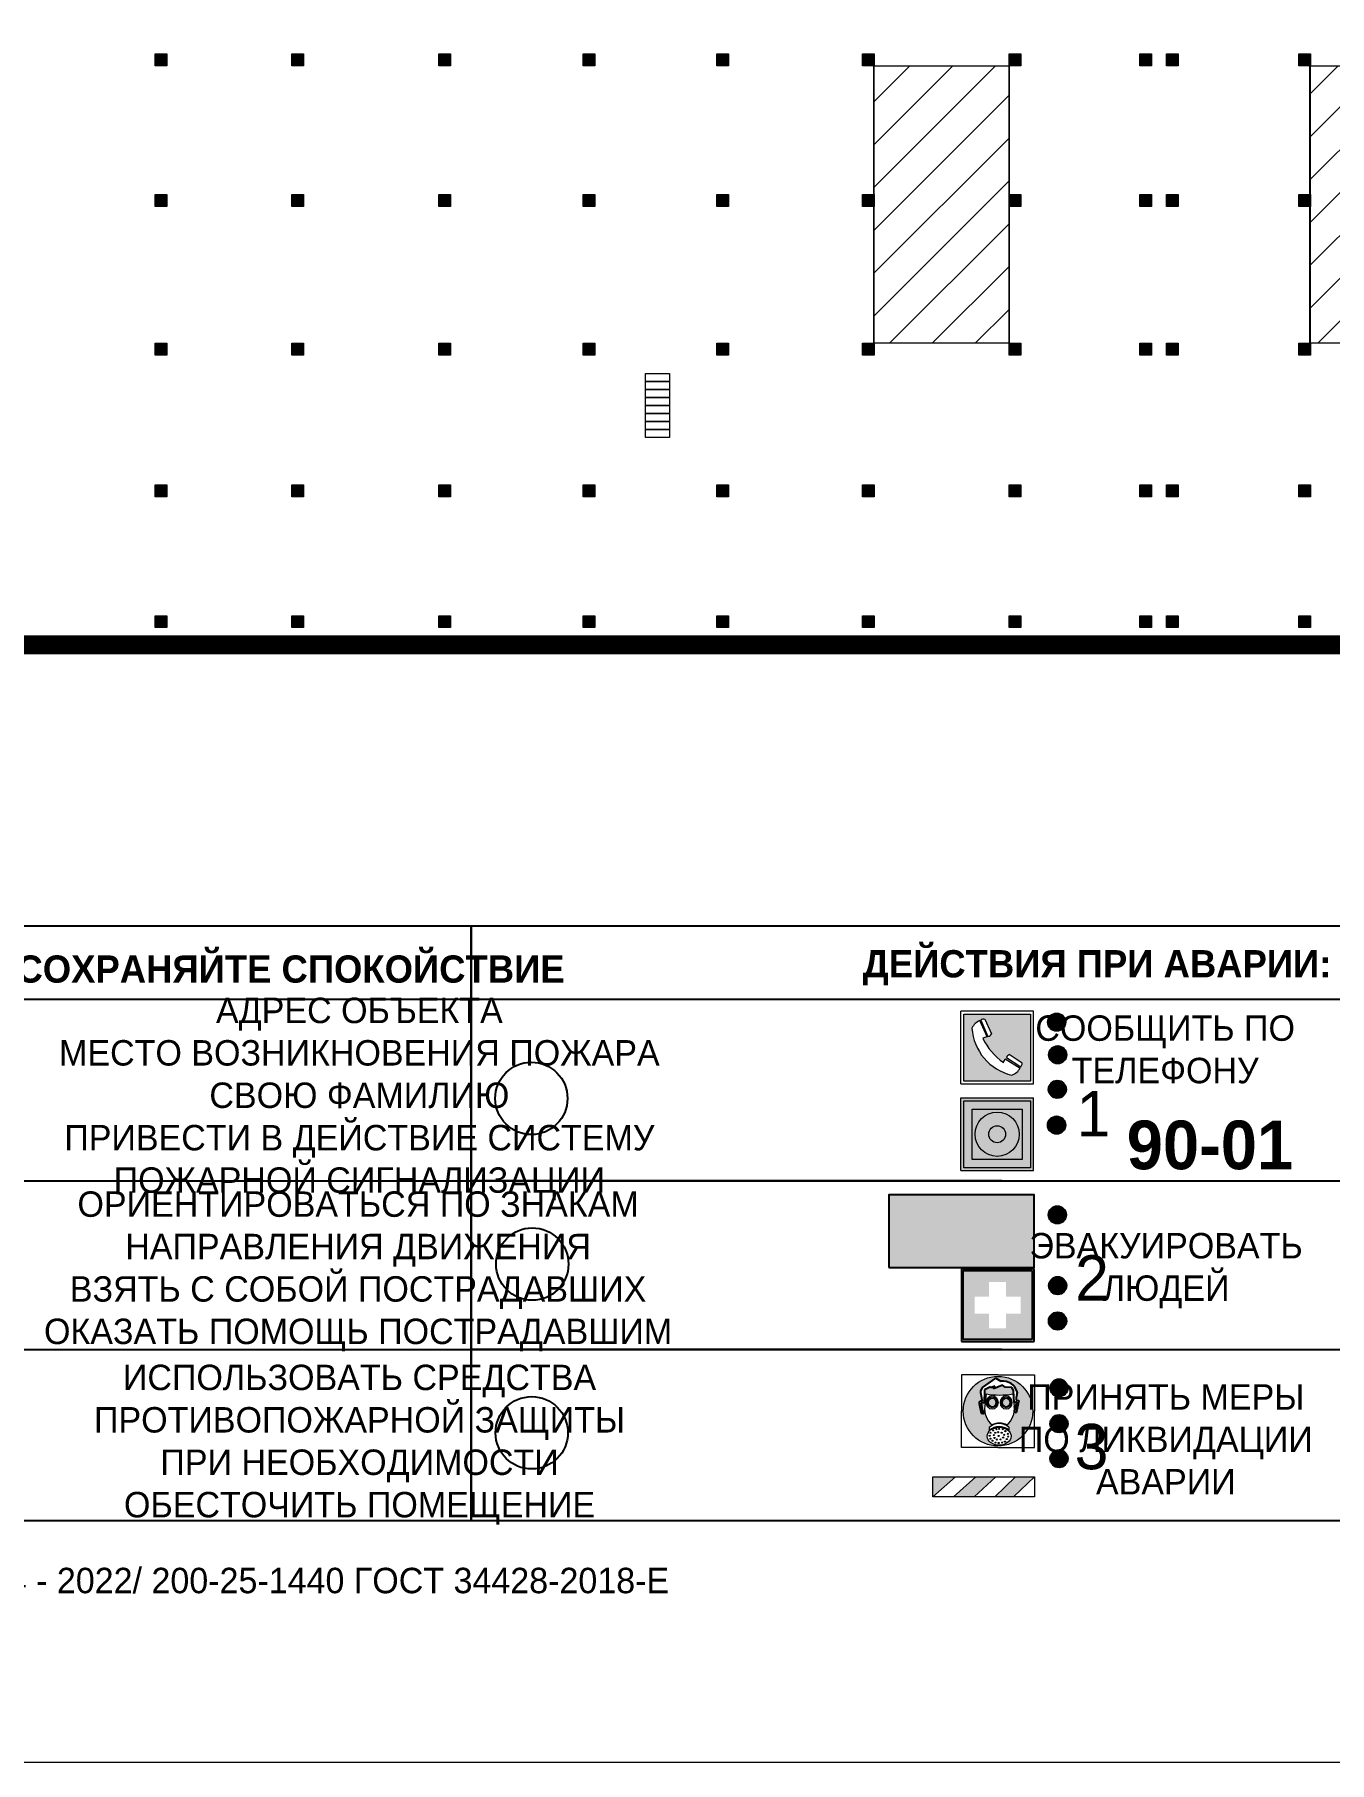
# Model space of a CAD drawing. Header units: millimetres. Extents: x 13810 to 67229, y 12374 to 21950.
# Drawn here: x 30538.3 to 30680.8, y 13755.9 to 13946 of the extents above; entities that cross this region are included whole.
import ezdxf

# ---------------------------------------------------------------- set-up
doc = ezdxf.new("R2010")
doc.units = ezdxf.units.MM
doc.styles.add('обычный', font='arial.ttf')

# ---------------------------------------------------------------- blocks, each defined once
blk = doc.blocks.new('A$C38D26F80')
h = blk.add_hatch(color=5)
h.dxf.hatch_style = 1
h.paths.add_polyline_path([(-8.77, -4.48, 1), (-0.19, -4.48, 1)])
h.paths.add_polyline_path([(-6.75, -3.58), (-6.75, -3.31), (-6.62, -3.22), (-6.5, -3.22), (-6.42, -3.3), (-6.39, -3.28), (-6.59, -2.23), (-6.59, -2.01), (-6.38, -1.58), (-4.76, -0.4), (-4.13, -0.79, -0.362848), (-2.1, -2.1, -0.201049), (-2.17, -2.48, 0.085434), (-2.26, -3.13), (-1.9, -3.16), (-2.25, -4.7), (-2.4, -4.59), (-2.43, -4.34), (-2.36, -4.34), (-2.14, -3.34), (-2.47, -3.42), (-2.58, -1.95), (-2.77, -1.58), (-3.58, -1.52), (-3.92, -1.26), (-5.05, -1.73), (-4.87, -1.39), (-5.41, -1.6), (-5.41, -1.46), (-6.13, -1.87), (-6.18, -3.5), (-6.56, -3.47), (-6.37, -4.59), (-6.16, -4.43), (-6.16, -4.66), (-6.36, -4.79), (-6.37, -4.8), (-6.51, -4.76)], flags=16)
h.paths.add_polyline_path([(-6.51, -4.76), (-6.36, -4.79), (-6.37, -4.8)], flags=0)
h.paths.add_polyline_path([(-5.92, -2.34, 0.089508), (-2.67, -2.35), (-2.48, -3.88, -0.268602), (-3.4, -6.18, 0.262449), (-5.2, -6.18, -0.268602), (-6.11, -3.88)], flags=16)
edge = h.paths.add_edge_path(flags=16)
edge.add_ellipse((-5.19, -3.41), major_axis=(0, 0.842), ratio=0.848992, start_angle=0, end_angle=360)
edge = h.paths.add_edge_path(flags=0)
edge.add_ellipse((-5.19, -3.39), major_axis=(0, 0.665), ratio=0.853798, start_angle=0, end_angle=360)
edge = h.paths.add_edge_path(flags=0)
edge.add_ellipse((-5.19, -3.4), major_axis=(0, 0.528), ratio=0.864094, start_angle=0, end_angle=360)
edge = h.paths.add_edge_path(flags=16)
edge.add_ellipse((-3.47, -3.4), major_axis=(0, 0.842), ratio=0.848992, start_angle=0, end_angle=360)
h.paths.add_polyline_path([(-3.13, -6.45), (-3.13, -6.84, 0.383174), (-5.57, -6.85), (-5.57, -6.49, -0.369952)], flags=16)
edge = h.paths.add_edge_path(flags=0)
edge.add_ellipse((-3.47, -3.39), major_axis=(0, 0.665), ratio=0.853798, start_angle=0, end_angle=360)
edge = h.paths.add_edge_path(flags=0)
edge.add_ellipse((-3.47, -3.4), major_axis=(0, 0.528), ratio=0.864094, start_angle=0, end_angle=360)
edge = h.paths.add_edge_path(flags=16)
edge.add_ellipse((-4.34, -7.57), major_axis=(-1.48, 0), ratio=0.744955, start_angle=0, end_angle=360)
h.paths.add_polyline_path([(-5.01, -6.85, -1), (-5.15, -6.85, -1)], flags=0)
h.paths.add_polyline_path([(-5.33, -7.14, -1), (-5.47, -7.14, -1)], flags=0)
h.paths.add_polyline_path([(-4.61, -6.71, -1), (-4.74, -6.71, -1)], flags=16)
h.paths.add_polyline_path([(-5.43, -7.51, -1), (-5.57, -7.51, -1)], flags=0)
h.paths.add_polyline_path([(-4.26, -6.67, -1), (-4.4, -6.67, -1)], flags=16)
h.paths.add_polyline_path([(-4.74, -7.14, -1), (-4.88, -7.14, -1)], flags=0)
h.paths.add_polyline_path([(-4.93, -7.43, -1), (-5.07, -7.43, -1)], flags=0)
h.paths.add_polyline_path([(-4.41, -7.07, -1), (-4.54, -7.07, -1)], flags=0)
h.paths.add_polyline_path([(-5.33, -7.87, -1), (-5.46, -7.87, -1)], flags=0)
h.paths.add_polyline_path([(-3.8, -6.71, -1), (-3.94, -6.71, -1)], flags=16)
h.paths.add_polyline_path([(-4.85, -7.78, -1), (-4.98, -7.78, -1)], flags=0)
h.paths.add_polyline_path([(-3.96, -7.14, -1), (-4.1, -7.14, -1)], flags=0)
h.paths.add_polyline_path([(-4.33, -7.53, -1), (-4.47, -7.53, -1)], flags=0)
h.paths.add_polyline_path([(-5.09, -8.12, -1), (-5.23, -8.12, -1)], flags=0)
h.paths.add_polyline_path([(-3.5, -6.94, -1), (-3.64, -6.94, -1)], flags=0)
h.paths.add_polyline_path([(-4.54, -7.97, -1), (-4.68, -7.97, -1)], flags=0)
h.paths.add_polyline_path([(-3.66, -7.39, -1), (-3.8, -7.39, -1)], flags=0)
h.paths.add_polyline_path([(-4.73, -8.35, -1), (-4.86, -8.35, -1)], flags=0)
h.paths.add_polyline_path([(-4.09, -7.96, -1), (-4.23, -7.96, -1)], flags=0)
h.paths.add_polyline_path([(-3.77, -7.74, -1), (-3.91, -7.74, -1)], flags=0)
h.paths.add_polyline_path([(-3.22, -7.27, -1), (-3.35, -7.27, -1)], flags=0)
h.paths.add_polyline_path([(-4.34, -8.4, -1), (-4.47, -8.4, -1)], flags=0)
h.paths.add_polyline_path([(-3.16, -7.61, -1), (-3.3, -7.61, -1)], flags=0)
h.paths.add_polyline_path([(-3.9, -8.35, -1), (-4.04, -8.35, -1)], flags=0)
h.paths.add_polyline_path([(-3.32, -7.91, -1), (-3.46, -7.91, -1)], flags=0)
h.paths.add_polyline_path([(-3.55, -8.23, -1), (-3.69, -8.23, -1)], flags=0)
at = {"color": 5, "lineweight": 5}
for p, q in [((-4.48, 0), (-8.96, 0)), ((-8.96, 0), (-8.96, -4.48)), ((-4.48, 0), (0, 0)), ((0, 0), (0, -4.48)), ((-6.59, -2.01), (-6.38, -1.58)), ((-6.59, -2.23), (-6.59, -2.01)), ((-6.38, -1.58), (-4.76, -0.4)), ((-6.13, -1.87), (-6.18, -3.5)), ((-5.41, -1.46), (-6.13, -1.87)), ((-4.87, -1.39), (-5.41, -1.6)), ((-5.41, -1.6), (-5.41, -1.46)), ((-3.92, -1.26), (-5.05, -1.73)), ((-5.05, -1.73), (-4.87, -1.39)), ((-4.76, -0.4), (-4.13, -0.79)), ((-3.58, -1.52), (-3.92, -1.26)), ((-2.77, -1.58), (-3.58, -1.52)), ((-2.58, -1.95), (-2.77, -1.58)), ((-2.47, -3.42), (-2.58, -1.95)), ((-6.75, -3.31), (-6.62, -3.22)), ((-6.75, -3.58), (-6.75, -3.31)), ((-6.51, -4.76), (-6.75, -3.58)), ((-6.62, -3.22), (-6.5, -3.22)), ((-6.39, -3.28), (-6.59, -2.23)), ((-6.18, -3.5), (-6.56, -3.47)), ((-6.56, -3.47), (-6.37, -4.59)), ((-6.5, -3.22), (-6.42, -3.3)), ((-6.42, -3.3), (-6.39, -3.28)), ((-5.92, -2.34), (-6.11, -3.88)), ((-2.67, -2.34), (-2.48, -3.88)), ((-2.14, -3.34), (-2.47, -3.42)), ((-2.36, -4.34), (-2.14, -3.34)), ((-1.9, -3.16), (-2.26, -3.13)), ((-2.25, -4.7), (-1.9, -3.16)), ((-8.96, -8.96), (-8.96, -4.48)), ((-6.37, -4.8), (-6.51, -4.76)), ((-6.37, -4.59), (-6.16, -4.43)), ((-6.16, -4.66), (-6.37, -4.8)), ((-6.16, -4.43), (-6.16, -4.66)), ((-2.43, -4.34), (-2.4, -4.59)), ((-2.43, -4.34), (-2.36, -4.34)), ((-2.4, -4.59), (-2.25, -4.7)), ((0, -8.96), (0, -4.48)), ((-5.57, -6.49), (-5.57, -6.85)), ((-3.13, -6.45), (-3.13, -6.84)), ((-4.48, -8.96), (-8.96, -8.96)), ((-4.48, -8.96), (0, -8.96))]:
    blk.add_line(p, q, dxfattribs=at)
at = {"color": 5}
for p, q in [((-6.59, -2.01), (-6.38, -1.58)), ((-6.59, -2.23), (-6.59, -2.01)), ((-6.38, -1.58), (-4.76, -0.4)), ((-6.13, -1.87), (-6.18, -3.5)), ((-5.41, -1.46), (-6.13, -1.87)), ((-4.87, -1.39), (-5.41, -1.6)), ((-5.41, -1.6), (-5.41, -1.46)), ((-3.92, -1.26), (-5.05, -1.73)), ((-5.05, -1.73), (-4.87, -1.39)), ((-4.76, -0.4), (-4.13, -0.79)), ((-3.58, -1.52), (-3.92, -1.26)), ((-2.77, -1.58), (-3.58, -1.52)), ((-2.58, -1.95), (-2.77, -1.58)), ((-2.47, -3.42), (-2.58, -1.95)), ((-6.75, -3.31), (-6.62, -3.22)), ((-6.75, -3.58), (-6.75, -3.31)), ((-6.51, -4.76), (-6.75, -3.58)), ((-6.62, -3.22), (-6.5, -3.22)), ((-6.39, -3.28), (-6.59, -2.23)), ((-6.18, -3.5), (-6.56, -3.47)), ((-6.56, -3.47), (-6.37, -4.59)), ((-6.5, -3.22), (-6.42, -3.3)), ((-6.42, -3.3), (-6.39, -3.28)), ((-2.14, -3.34), (-2.47, -3.42)), ((-2.36, -4.34), (-2.14, -3.34)), ((-2.26, -3.13), (-1.9, -3.16)), ((-1.9, -3.16), (-2.25, -4.7)), ((-6.37, -4.8), (-6.51, -4.76)), ((-6.36, -4.79), (-6.51, -4.76)), ((-6.37, -4.59), (-6.16, -4.43)), ((-6.16, -4.66), (-6.37, -4.8)), ((-6.16, -4.66), (-6.36, -4.79)), ((-6.16, -4.43), (-6.16, -4.66)), ((-2.4, -4.59), (-2.43, -4.34)), ((-2.43, -4.34), (-2.36, -4.34)), ((-2.25, -4.7), (-2.4, -4.59))]:
    blk.add_line(p, q, dxfattribs=at)
at = {"color": 5, "lineweight": 5}
for centre, radius in [((-4.48, -4.48), 4.29), ((-5.5, -7.51), 0.0678), ((-5.4, -7.14), 0.0678), ((-5.4, -7.87), 0.0678), ((-5.16, -8.12), 0.0678), ((-5.08, -6.85), 0.0678), ((-5, -7.43), 0.0678), ((-4.91, -7.78), 0.0678), ((-4.81, -7.14), 0.0678), ((-4.79, -8.35), 0.0678), ((-4.67, -6.71), 0.0678), ((-4.61, -7.97), 0.0678), ((-4.47, -7.07), 0.0678), ((-4.4, -7.53), 0.0678), ((-4.4, -8.4), 0.0678), ((-4.33, -6.67), 0.0678), ((-4.16, -7.96), 0.0678), ((-4.03, -7.14), 0.0678), ((-3.97, -8.35), 0.0678), ((-3.87, -6.71), 0.0678), ((-3.84, -7.74), 0.0678), ((-3.73, -7.39), 0.0678), ((-3.62, -8.23), 0.0678), ((-3.57, -6.94), 0.0678), ((-3.39, -7.91), 0.0678), ((-3.28, -7.27), 0.0678), ((-3.23, -7.61), 0.0678)]:
    blk.add_circle(centre, radius, dxfattribs=at)
at = {"color": 5}
for centre, radius, start, end in [((-3.89, -2.66), 1.88, 17.387, 97.1599), ((-2.6, -2.2), 0.511, 326.3906, 11.8614), ((-0.35, -3.07), 1.91, 162.2553, 181.7878)]:
    blk.add_arc(centre, radius, start, end, dxfattribs=at)
at = {"color": 5, "lineweight": 5}
for centre, radius, start, end in [((-2.6, -2.2), 0.513, 326.4781, 11.7739), ((-3.66, -4.24), 2.47, 171.573, 231.7124), ((-4.28, 6.66), 9.15, 259.6987, 280.1569), ((-4.93, -4.24), 2.47, 308.2876, 8.427), ((-0.47, -3.05), 1.79, 161.5846, 182.4584), ((-4.33, -7.88), 1.87, 50.358, 131.5662), ((-4.34, -8.2), 1.82, 48.4943, 132.3565), ((-4.3, -7.78), 1.83, 60.5889, 119.4111)]:
    blk.add_arc(centre, radius, start, end, dxfattribs=at)
for centre, major_axis, ratio in [((-5.19, -3.41), (0, 0.842), 0.848992), ((-5.19, -3.39), (0, 0.665), 0.853798), ((-5.19, -3.4), (0, 0.528), 0.864094), ((-3.47, -3.4), (0, 0.842), 0.848992), ((-3.47, -3.39), (0, 0.665), 0.853798), ((-3.47, -3.4), (0, 0.528), 0.864094), ((-4.34, -7.57), (-1.48, 0), 0.744955)]:
    blk.add_ellipse(centre, major_axis=major_axis, ratio=ratio, dxfattribs=at)
blk = doc.blocks.new('A$C47DD6509')
at = {"lineweight": 5}
for points in [[(-8.69, 0), (-11.19, 0), (-11.19, -2.22)], [(-4.22, 0), (-6.45, 0), (-8.91, -2.22), (-6.61, -2.22)], [(0, 0), (-2.09, 0), (-4.36, -2.22), (-2.29, -2.22)]]:
    blk.add_hatch(color=242, dxfattribs=at).paths.add_polyline_path(points)
at = {"color": 242, "lineweight": 5}
for p, q in [((-11.19, -2.22), (-8.69, 0)), ((-11.19, -2.22), (-11.19, 0)), ((-11.19, 0), (-8.69, 0)), ((-11.19, 0), (0, 0)), ((-8.91, -2.22), (-6.45, 0)), ((-6.61, -2.22), (-4.22, 0)), ((-4.36, -2.22), (-2.09, 0)), ((-2.29, -2.22), (0, 0)), ((0, 0), (0, -2.22)), ((0, -2.22), (-11.19, -2.22))]:
    blk.add_line(p, q, dxfattribs=at)
blk = doc.blocks.new('A$C32E8229D')
at = {"true_color": 0xffffff}
blk.add_hatch(color=7, dxfattribs=at).paths.add_polyline_path([(0, 0), (0, -8), (16, -8), (16, 0)])
h = blk.add_hatch(color=126)
h.paths.add_polyline_path([(0.2, -0.2), (15.8, -0.2), (15.8, -7.8), (0.2, -7.8)])
h.paths.add_polyline_path([(13.49, -2.05), (12.08, -2.05), (11.37, -2.63, 0.162397), (11.29, -2.84), (11.29, -3.63), (10.35, -3.63), (10.35, -4.05), (11.68, -4.05), (11.68, -3.48), (12.26, -4.28), (11.29, -5.1), (11.29, -6.78), (11.85, -6.78), (11.85, -5.44), (12.8, -4.64), (12.8, -5.94), (14.46, -5.94), (14.46, -5.39), (13.45, -5.39), (13.45, -3.97), (12.46, -2.59), (13.15, -2.59), (13.69, -3.34), (14.18, -3)], flags=16)
h.paths.add_polyline_path([(10.74, -1.82, 1), (11.8, -1.82, 1)], flags=16)
h.paths.add_polyline_path([(9.39, -3.59), (5.99, -3.59), (6.56, -3.03), (5.91, -3.03), (5.1, -3.83), (5.91, -4.64), (6.56, -4.64), (5.99, -4.09), (9.39, -4.09)], flags=16)
h.paths.add_polyline_path([(4.29, -1.08), (1.72, -1.08), (1.72, -6.6), (4.29, -6.6)], flags=16)
at = {"color": 126}
blk.add_lwpolyline([(16, -8), (0, -8), (0, 0), (16, 0)], close=True, dxfattribs=at)
blk = doc.blocks.new('A$C18900ED3')
h = blk.add_hatch(color=126)
h.paths.add_polyline_path([(-0.18, -0.18), (-7.02, -0.18), (-7.02, -7.02), (-0.18, -7.02)])
h.paths.add_polyline_path([(-5.89, -4.46), (-5.89, -2.77), (-4.46, -2.77), (-4.46, -1.31), (-2.77, -1.31), (-2.77, -2.77), (-1.33, -2.77), (-1.33, -4.46), (-2.77, -4.46), (-2.77, -5.89), (-4.46, -5.89), (-4.46, -4.46)], flags=16)
at = {"color": 126}
for p, q in [((-7.2, 0), (-7.2, -7.2)), ((0, 0), (-7.2, 0)), ((0, -7.2), (0, 0)), ((-7.02, -7.02), (-7.02, -0.18)), ((-7.02, -0.18), (-0.18, -0.18)), ((-0.18, -0.18), (-0.18, -7.02)), ((-7.2, -7.2), (0, -7.2)), ((-0.18, -7.02), (-7.02, -7.02))]:
    blk.add_line(p, q, dxfattribs=at)
blk = doc.blocks.new('A$C456E1F9C')
at = {"lineweight": 5}
h = blk.add_hatch(color=242, dxfattribs=at)
h.paths.add_polyline_path([(0.51, -1.47), (0.51, -13.26), (12.29, -13.26), (12.29, -1.47)])
h.paths.add_polyline_path([(5.42, -4.95, -0.254479), (4.78, -5.4), (3.52, -2.53, -0.209735), (4.23, -2.4)], flags=16)
h.paths.add_polyline_path([(8.53, -8.6), (10.87, -10.17), (10.54, -10.76), (8.03, -9.13, -0.192251)], flags=16)
h.paths.add_polyline_path([(4.61, -5.49, 0.005518), (3.87, -5.72, 0.128647), (7.49, -10.01, 0.00809), (7.83, -9.33), (10.47, -10.97, -0.16736), (8.99, -12.25, -0.327862), (1.95, -3.95, -0.166952), (3.36, -2.62)], flags=16)
at = {"color": 242, "lineweight": 5}
for p, q in [((0, -13.77), (0, -0.97)), ((12.8, -0.97), (0, -0.97)), ((4.61, -5.49), (3.36, -2.62)), ((3.52, -2.53), (4.78, -5.4)), ((4.23, -2.4), (5.42, -4.95)), ((12.8, -13.77), (12.8, -0.97)), ((10.81, -10.12), (8.53, -8.6)), ((7.83, -9.33), (10.47, -10.97)), ((8.03, -9.13), (10.54, -10.76)), ((10.54, -10.76), (10.8, -10.3)), ((10.8, -10.3), (10.81, -10.12)), ((0, -13.77), (12.8, -13.77))]:
    blk.add_line(p, q, dxfattribs=at)
blk.add_lwpolyline([(0.51, -1.47), (12.29, -1.47), (12.29, -13.26), (0.51, -13.26)], close=True, dxfattribs=at)
for centre, radius, start, end in [((4.59, -5.34), 2.99, 114.2845, 152.1974), ((4.02, -3.27), 0.891, 76.3284, 123.7092), ((11.12, -3.31), 9.19, 183.9915, 256.6009), ((14.98, -39.1), 35.17, 107.1487, 108.4135), ((13.86, -0.94), 11.08, 205.5536, 234.8762), ((4.68, -4.59), 0.824, 276.9621, 334.0723), ((8.94, -9.5), 0.989, 114.4092, 157.9388), ((-13.31, 0.8), 23.44, 332.5487, 334.4027), ((7.87, -9.46), 3, 291.9291, 329.9329)]:
    blk.add_arc(centre, radius, start, end, dxfattribs=at)
blk = doc.blocks.new('A$C54414219')
at = {"true_color": 0xffffff}
h = blk.add_hatch(color=7, dxfattribs=at)
h.paths.add_polyline_path([(2.39, -9.45), (2.39, -18.3), (11.23, -18.3), (11.23, -9.45)], flags=0)
h.paths.add_polyline_path([(10.71, -13.87, -1), (2.92, -13.87, -1)], flags=0)
h.paths.add_polyline_path([(8.3, -13.87, -1), (5.33, -13.87, -1)], flags=0)
h.paths.add_polyline_path([(0.41, -7.47), (0.41, -20.27), (13.21, -20.27), (13.21, -7.47)])
h.paths.add_polyline_path([(0.92, -19.77), (12.71, -19.77), (12.71, -7.98), (0.92, -7.98)], flags=16)
h.paths.add_polyline_path([(11.23, -9.45), (11.23, -18.3), (2.39, -18.3), (2.39, -9.45)], flags=0)
at = {"lineweight": 5}
h = blk.add_hatch(color=242, dxfattribs=at)
h.paths.add_polyline_path([(12.71, -7.98), (0.92, -7.98), (0.92, -19.77), (12.71, -19.77)])
h.paths.add_polyline_path([(11.23, -18.3), (2.39, -18.3), (2.39, -9.45), (11.23, -9.45)], flags=16)
h.paths.add_polyline_path([(10.71, -13.87, -1), (2.92, -13.87, -1)], flags=0)
h.paths.add_polyline_path([(8.3, -13.87, -1), (5.33, -13.87, -1)], flags=0)
at = {"true_color": 0xffffff}
h = blk.add_hatch(color=7, dxfattribs=at)
h.paths.add_polyline_path([(2.39, -9.45), (2.39, -18.3), (11.23, -18.3), (11.23, -9.45)])
h.paths.add_polyline_path([(10.71, -13.87, -1), (2.92, -13.87, -1)], flags=16)
h.paths.add_polyline_path([(8.3, -13.87, -1), (5.33, -13.87, -1)], flags=0)
at = {"lineweight": 5}
h = blk.add_hatch(color=242, dxfattribs=at)
h.paths.add_polyline_path([(2.92, -13.87, 1), (10.71, -13.87, 1)])
h.paths.add_polyline_path([(8.3, -13.87, -1), (5.33, -13.87, -1)], flags=16)
at = {"color": 242, "lineweight": 5}
for p, q in [((0.41, -20.27), (0.41, -7.47)), ((0.41, -7.47), (13.21, -7.47)), ((0.41, -7.47), (13.21, -7.47)), ((13.21, -20.27), (13.21, -7.47)), ((0.41, -20.27), (13.21, -20.27))]:
    blk.add_line(p, q, dxfattribs=at)
for points in [[(0.92, -7.98), (12.71, -7.98), (12.71, -19.77), (0.92, -19.77)], [(2.39, -9.45), (11.23, -9.45), (11.23, -18.3), (2.39, -18.3)]]:
    blk.add_lwpolyline(points, close=True, dxfattribs=at)
for radius in [3.89, 1.49]:
    blk.add_circle((6.81, -13.87), radius, dxfattribs=at)

msp = doc.modelspace()

# ---------------------------------------------------------------- hatches: boundary and pattern name
at = {"lineweight": 0, "true_color": 0x000000}
h = msp.add_hatch(dxfattribs=at)
h.set_pattern_fill('ANSI31', color=18, scale=1.05, angle=180)
h.set_pattern_definition([(225, (47670.896, 22487.802), (2.35731723, -2.35731723), [])])
h.paths.add_polyline_path([(30962.76, 13896.46), (30962.76, 13884.63), (30976.38, 13884.63), (30976.38, 13896.46)])
h.paths.add_polyline_path([(30976.38, 13990.35), (30976.38, 14022.84), (30943.5, 14022.84), (30943.5, 13990.35)])
h.paths.add_polyline_path([(30912.41, 13884.27), (30926.01, 13884.27), (30926.01, 13896.46), (30912.41, 13896.46)])
h.paths.add_polyline_path([(30819.71, 13942.6), (30819.71, 13912.06), (30912.41, 13912.06), (30912.41, 13942.6)])
h.paths.add_polyline_path([(30818.43, 13882.05), (30818.43, 13895.17), (30804.48, 13895.17), (30804.48, 13882.05)])
h.paths.add_polyline_path([(30806.6, 13941.21), (30806.6, 13930.71), (30816.76, 13930.71), (30816.76, 13941.21)])
h.paths.add_polyline_path([(30805.44, 13993), (30817.26, 13993), (30817.26, 14004.23), (30805.44, 14004.23)])
h.paths.add_polyline_path([(30805.44, 14024.09), (30817.26, 14024.09), (30817.26, 14035.32), (30805.44, 14035.32)])
h.paths.add_polyline_path([(30693.93, 14021.54), (30693.93, 13991.64), (30786.82, 13991.64), (30786.82, 14021.54)])
h.paths.add_polyline_path([(30678.66, 13942.6), (30678.66, 13912.06), (30786.82, 13912.06), (30786.82, 13942.6)])
h.paths.add_polyline_path([(30630.66, 13912.06), (30645.51, 13912.06), (30645.51, 13942.6), (30630.66, 13942.6)])
h.paths.add_polyline_path([(30552.79, 14021.54), (30552.79, 13991.64), (30645.51, 13991.64), (30645.51, 14021.54)])
at = {"lineweight": 0}
h = msp.add_hatch(color=256, dxfattribs=at)
h.dxf.hatch_style = 1
h.paths.add_polyline_path([(30551.56, 13943.91), (30551.56, 13942.61), (30552.84, 13942.61), (30552.84, 13943.91)])
h = msp.add_hatch(color=256, dxfattribs=at)
h.dxf.hatch_style = 1
h.paths.add_polyline_path([(30566.61, 13943.91), (30566.61, 13942.61), (30567.89, 13942.61), (30567.89, 13943.91)])
h = msp.add_hatch(color=256, dxfattribs=at)
h.dxf.hatch_style = 1
h.paths.add_polyline_path([(30582.78, 13943.91), (30582.78, 13942.61), (30584.06, 13942.61), (30584.06, 13943.91)])
h = msp.add_hatch(color=256, dxfattribs=at)
h.dxf.hatch_style = 1
h.paths.add_polyline_path([(30598.67, 13943.91), (30598.67, 13942.61), (30599.95, 13942.61), (30599.95, 13943.91)])
h = msp.add_hatch(color=256, dxfattribs=at)
h.dxf.hatch_style = 1
h.paths.add_polyline_path([(30613.39, 13943.91), (30613.39, 13942.61), (30614.67, 13942.61), (30614.67, 13943.91)])
h = msp.add_hatch(color=256, dxfattribs=at)
h.dxf.hatch_style = 1
h.paths.add_polyline_path([(30629.43, 13943.91), (30629.43, 13942.61), (30630.71, 13942.61), (30630.71, 13943.91)])
h = msp.add_hatch(color=256, dxfattribs=at)
h.dxf.hatch_style = 1
h.paths.add_polyline_path([(30645.56, 13943.91), (30645.56, 13942.61), (30646.84, 13942.61), (30646.84, 13943.91)])
h = msp.add_hatch(color=256, dxfattribs=at)
h.dxf.hatch_style = 1
h.paths.add_polyline_path([(30659.95, 13943.91), (30659.95, 13942.61), (30661.23, 13942.61), (30661.23, 13943.91)])
h = msp.add_hatch(color=256, dxfattribs=at)
h.dxf.hatch_style = 1
h.paths.add_polyline_path([(30662.88, 13943.91), (30662.88, 13942.61), (30664.17, 13942.61), (30664.17, 13943.91)])
h = msp.add_hatch(color=256, dxfattribs=at)
h.dxf.hatch_style = 1
h.paths.add_polyline_path([(30677.43, 13943.91), (30677.43, 13942.61), (30678.71, 13942.61), (30678.71, 13943.91)])
h = msp.add_hatch(color=256, dxfattribs=at)
h.dxf.hatch_style = 1
h.paths.add_polyline_path([(30551.56, 13928.42), (30551.56, 13927.12), (30552.84, 13927.12), (30552.84, 13928.42)])
h = msp.add_hatch(color=256, dxfattribs=at)
h.dxf.hatch_style = 1
h.paths.add_polyline_path([(30566.61, 13928.42), (30566.61, 13927.12), (30567.89, 13927.12), (30567.89, 13928.42)])
h = msp.add_hatch(color=256, dxfattribs=at)
h.dxf.hatch_style = 1
h.paths.add_polyline_path([(30582.78, 13928.42), (30582.78, 13927.12), (30584.06, 13927.12), (30584.06, 13928.42)])
h = msp.add_hatch(color=256, dxfattribs=at)
h.dxf.hatch_style = 1
h.paths.add_polyline_path([(30598.67, 13928.42), (30598.67, 13927.12), (30599.95, 13927.12), (30599.95, 13928.42)])
h = msp.add_hatch(color=256, dxfattribs=at)
h.dxf.hatch_style = 1
h.paths.add_polyline_path([(30613.39, 13928.42), (30613.39, 13927.12), (30614.67, 13927.12), (30614.67, 13928.42)])
h = msp.add_hatch(color=256, dxfattribs=at)
h.dxf.hatch_style = 1
h.paths.add_polyline_path([(30629.43, 13928.42), (30629.43, 13927.12), (30630.71, 13927.12), (30630.71, 13928.42)])
h = msp.add_hatch(color=256, dxfattribs=at)
h.dxf.hatch_style = 1
h.paths.add_polyline_path([(30645.56, 13928.42), (30645.56, 13927.12), (30646.84, 13927.12), (30646.84, 13928.42)])
h = msp.add_hatch(color=256, dxfattribs=at)
h.dxf.hatch_style = 1
h.paths.add_polyline_path([(30659.95, 13928.42), (30659.95, 13927.12), (30661.23, 13927.12), (30661.23, 13928.42)])
h = msp.add_hatch(color=256, dxfattribs=at)
h.dxf.hatch_style = 1
h.paths.add_polyline_path([(30662.88, 13928.42), (30662.88, 13927.12), (30664.17, 13927.12), (30664.17, 13928.42)])
h = msp.add_hatch(color=256, dxfattribs=at)
h.dxf.hatch_style = 1
h.paths.add_polyline_path([(30677.43, 13928.42), (30677.43, 13927.12), (30678.71, 13927.12), (30678.71, 13928.42)])
h = msp.add_hatch(color=256, dxfattribs=at)
h.dxf.hatch_style = 1
h.paths.add_polyline_path([(30551.56, 13912.07), (30551.56, 13910.77), (30552.84, 13910.77), (30552.84, 13912.07)])
h = msp.add_hatch(color=256, dxfattribs=at)
h.dxf.hatch_style = 1
h.paths.add_polyline_path([(30566.61, 13912.07), (30566.61, 13910.77), (30567.89, 13910.77), (30567.89, 13912.07)])
h = msp.add_hatch(color=256, dxfattribs=at)
h.dxf.hatch_style = 1
h.paths.add_polyline_path([(30582.78, 13912.07), (30582.78, 13910.77), (30584.06, 13910.77), (30584.06, 13912.07)])
h = msp.add_hatch(color=256, dxfattribs=at)
h.dxf.hatch_style = 1
h.paths.add_polyline_path([(30598.67, 13912.07), (30598.67, 13910.77), (30599.95, 13910.77), (30599.95, 13912.07)])
h = msp.add_hatch(color=256, dxfattribs=at)
h.dxf.hatch_style = 1
h.paths.add_polyline_path([(30613.39, 13912.07), (30613.39, 13910.77), (30614.67, 13910.77), (30614.67, 13912.07)])
h = msp.add_hatch(color=256, dxfattribs=at)
h.dxf.hatch_style = 1
h.paths.add_polyline_path([(30629.43, 13912.07), (30629.43, 13910.77), (30630.71, 13910.77), (30630.71, 13912.07)])
h = msp.add_hatch(color=256, dxfattribs=at)
h.dxf.hatch_style = 1
h.paths.add_polyline_path([(30645.56, 13912.07), (30645.56, 13910.77), (30646.84, 13910.77), (30646.84, 13912.07)])
h = msp.add_hatch(color=256, dxfattribs=at)
h.dxf.hatch_style = 1
h.paths.add_polyline_path([(30659.95, 13912.07), (30659.95, 13910.77), (30661.23, 13910.77), (30661.23, 13912.07)])
h = msp.add_hatch(color=256, dxfattribs=at)
h.dxf.hatch_style = 1
h.paths.add_polyline_path([(30662.88, 13912.07), (30662.88, 13910.77), (30664.17, 13910.77), (30664.17, 13912.07)])
h = msp.add_hatch(color=256, dxfattribs=at)
h.dxf.hatch_style = 1
h.paths.add_polyline_path([(30677.43, 13912.07), (30677.43, 13910.77), (30678.71, 13910.77), (30678.71, 13912.07)])
h = msp.add_hatch(color=256, dxfattribs=at)
h.dxf.hatch_style = 1
h.paths.add_polyline_path([(30551.56, 13896.47), (30551.56, 13895.18), (30552.84, 13895.18), (30552.84, 13896.47)])
h = msp.add_hatch(color=256, dxfattribs=at)
h.dxf.hatch_style = 1
h.paths.add_polyline_path([(30566.61, 13896.47), (30566.61, 13895.18), (30567.89, 13895.18), (30567.89, 13896.47)])
h = msp.add_hatch(color=256, dxfattribs=at)
h.dxf.hatch_style = 1
h.paths.add_polyline_path([(30582.78, 13896.47), (30582.78, 13895.18), (30584.06, 13895.18), (30584.06, 13896.47)])
h = msp.add_hatch(color=256, dxfattribs=at)
h.dxf.hatch_style = 1
h.paths.add_polyline_path([(30598.67, 13896.47), (30598.67, 13895.18), (30599.95, 13895.18), (30599.95, 13896.47)])
h = msp.add_hatch(color=256, dxfattribs=at)
h.dxf.hatch_style = 1
h.paths.add_polyline_path([(30613.39, 13896.47), (30613.39, 13895.18), (30614.67, 13895.18), (30614.67, 13896.47)])
h = msp.add_hatch(color=256, dxfattribs=at)
h.dxf.hatch_style = 1
h.paths.add_polyline_path([(30629.43, 13896.47), (30629.43, 13895.18), (30630.71, 13895.18), (30630.71, 13896.47)])
h = msp.add_hatch(color=256, dxfattribs=at)
h.dxf.hatch_style = 1
h.paths.add_polyline_path([(30645.56, 13896.47), (30645.56, 13895.18), (30646.84, 13895.18), (30646.84, 13896.47)])
h = msp.add_hatch(color=256, dxfattribs=at)
h.dxf.hatch_style = 1
h.paths.add_polyline_path([(30659.95, 13896.47), (30659.95, 13895.18), (30661.23, 13895.18), (30661.23, 13896.47)])
h = msp.add_hatch(color=256, dxfattribs=at)
h.dxf.hatch_style = 1
h.paths.add_polyline_path([(30662.88, 13896.47), (30662.88, 13895.18), (30664.17, 13895.18), (30664.17, 13896.47)])
h = msp.add_hatch(color=256, dxfattribs=at)
h.dxf.hatch_style = 1
h.paths.add_polyline_path([(30677.43, 13896.47), (30677.43, 13895.18), (30678.71, 13895.18), (30678.71, 13896.47)])
h = msp.add_hatch(color=256, dxfattribs=at)
h.dxf.hatch_style = 1
h.paths.add_polyline_path([(30551.56, 13882.06), (30551.56, 13880.77), (30552.84, 13880.77), (30552.84, 13882.06)])
h = msp.add_hatch(color=256, dxfattribs=at)
h.dxf.hatch_style = 1
h.paths.add_polyline_path([(30566.61, 13882.06), (30566.61, 13880.77), (30567.89, 13880.77), (30567.89, 13882.06)])
h = msp.add_hatch(color=256, dxfattribs=at)
h.dxf.hatch_style = 1
h.paths.add_polyline_path([(30582.78, 13882.06), (30582.78, 13880.77), (30584.06, 13880.77), (30584.06, 13882.06)])
h = msp.add_hatch(color=256, dxfattribs=at)
h.dxf.hatch_style = 1
h.paths.add_polyline_path([(30598.67, 13882.06), (30598.67, 13880.77), (30599.95, 13880.77), (30599.95, 13882.06)])
h = msp.add_hatch(color=256, dxfattribs=at)
h.dxf.hatch_style = 1
h.paths.add_polyline_path([(30613.39, 13882.06), (30613.39, 13880.77), (30614.67, 13880.77), (30614.67, 13882.06)])
h = msp.add_hatch(color=256, dxfattribs=at)
h.dxf.hatch_style = 1
h.paths.add_polyline_path([(30629.43, 13882.06), (30629.43, 13880.77), (30630.71, 13880.77), (30630.71, 13882.06)])
h = msp.add_hatch(color=256, dxfattribs=at)
h.dxf.hatch_style = 1
h.paths.add_polyline_path([(30645.56, 13882.06), (30645.56, 13880.77), (30646.84, 13880.77), (30646.84, 13882.06)])
h = msp.add_hatch(color=256, dxfattribs=at)
h.dxf.hatch_style = 1
h.paths.add_polyline_path([(30659.95, 13882.06), (30659.95, 13880.77), (30661.23, 13880.77), (30661.23, 13882.06)])
h = msp.add_hatch(color=256, dxfattribs=at)
h.dxf.hatch_style = 1
h.paths.add_polyline_path([(30662.88, 13882.06), (30662.88, 13880.77), (30664.17, 13880.77), (30664.17, 13882.06)])
h = msp.add_hatch(color=256, dxfattribs=at)
h.dxf.hatch_style = 1
h.paths.add_polyline_path([(30677.43, 13882.06), (30677.43, 13880.77), (30678.71, 13880.77), (30678.71, 13882.06)])
h = msp.add_hatch(color=256, dxfattribs=at)
h.dxf.hatch_style = 1
h.paths.add_polyline_path([(30649.83, 13837.36, 1), (30651.76, 13837.36, 1)])
h = msp.add_hatch(color=256, dxfattribs=at)
h.dxf.hatch_style = 1
h.paths.add_polyline_path([(30649.93, 13833.77, 1), (30651.86, 13833.77, 1)])
h = msp.add_hatch(color=256, dxfattribs=at)
h.dxf.hatch_style = 1
h.paths.add_polyline_path([(30649.89, 13829.96, 1), (30651.83, 13829.96, 1)])
h = msp.add_hatch(color=256, dxfattribs=at)
h.dxf.hatch_style = 1
h.paths.add_polyline_path([(30649.81, 13826.03, 1), (30651.74, 13826.03, 1)])
h = msp.add_hatch(color=256, dxfattribs=at)
h.dxf.hatch_style = 1
h.paths.add_polyline_path([(30649.9, 13816.15, 1), (30651.83, 13816.15, 1)])
h = msp.add_hatch(color=256, dxfattribs=at)
h.dxf.hatch_style = 1
h.paths.add_polyline_path([(30649.94, 13808.37, 1), (30651.87, 13808.37, 1)])
h = msp.add_hatch(color=256, dxfattribs=at)
h.dxf.hatch_style = 1
h.paths.add_polyline_path([(30649.93, 13804.47, 1), (30651.86, 13804.47, 1)])
h = msp.add_hatch(color=256, dxfattribs=at)
h.dxf.hatch_style = 1
h.paths.add_polyline_path([(30650.09, 13797.11, 1), (30652.02, 13797.11, 1)])
h = msp.add_hatch(color=256, dxfattribs=at)
h.dxf.hatch_style = 1
h.paths.add_polyline_path([(30650.08, 13793.17, 1), (30652.01, 13793.17, 1)])
h = msp.add_hatch(color=256, dxfattribs=at)
h.dxf.hatch_style = 1
h.paths.add_polyline_path([(30650.08, 13789.33, 1), (30652.02, 13789.33, 1)])

# ---------------------------------------------------------------- linework, layer by layer
at = {"color": 126, "lineweight": 0, "true_color": 0x008754}
msp.add_lwpolyline([(30417.22, 14150.9), (31017.22, 14150.9), (31017.22, 13755.9), (30417.22, 13755.9)], close=True, dxfattribs=at)
at = {"lineweight": 0}
for points in [[(30552.84, 13942.61), (30551.56, 13942.61), (30551.56, 13943.91), (30552.84, 13943.91)], [(30567.89, 13942.61), (30566.61, 13942.61), (30566.61, 13943.91), (30567.89, 13943.91)], [(30584.06, 13942.61), (30582.78, 13942.61), (30582.78, 13943.91), (30584.06, 13943.91)], [(30599.95, 13942.61), (30598.67, 13942.61), (30598.67, 13943.91), (30599.95, 13943.91)], [(30614.67, 13942.61), (30613.39, 13942.61), (30613.39, 13943.91), (30614.67, 13943.91)], [(30630.71, 13942.61), (30629.43, 13942.61), (30629.43, 13943.91), (30630.71, 13943.91)], [(30646.84, 13942.61), (30645.56, 13942.61), (30645.56, 13943.91), (30646.84, 13943.91)], [(30661.23, 13942.61), (30659.95, 13942.61), (30659.95, 13943.91), (30661.23, 13943.91)], [(30664.17, 13942.61), (30662.88, 13942.61), (30662.88, 13943.91), (30664.17, 13943.91)], [(30678.71, 13942.61), (30677.43, 13942.61), (30677.43, 13943.91), (30678.71, 13943.91)], [(30645.51, 13912.06), (30630.66, 13912.06), (30630.66, 13942.6), (30645.51, 13942.6)], [(30645.56, 13912.07), (30630.71, 13912.07), (30630.71, 13942.61), (30645.56, 13942.61)], [(30786.82, 13912.06), (30678.66, 13912.06), (30678.66, 13942.6), (30786.82, 13942.6)], [(30786.87, 13912.06), (30678.71, 13912.06), (30678.71, 13942.61), (30786.87, 13942.61)], [(30552.84, 13927.12), (30551.56, 13927.12), (30551.56, 13928.42), (30552.84, 13928.42)], [(30567.89, 13927.12), (30566.61, 13927.12), (30566.61, 13928.42), (30567.89, 13928.42)], [(30584.06, 13927.12), (30582.78, 13927.12), (30582.78, 13928.42), (30584.06, 13928.42)], [(30599.95, 13927.12), (30598.67, 13927.12), (30598.67, 13928.42), (30599.95, 13928.42)], [(30614.67, 13927.12), (30613.39, 13927.12), (30613.39, 13928.42), (30614.67, 13928.42)], [(30630.71, 13927.12), (30629.43, 13927.12), (30629.43, 13928.42), (30630.71, 13928.42)], [(30646.84, 13927.12), (30645.56, 13927.12), (30645.56, 13928.42), (30646.84, 13928.42)], [(30661.23, 13927.12), (30659.95, 13927.12), (30659.95, 13928.42), (30661.23, 13928.42)], [(30664.17, 13927.12), (30662.88, 13927.12), (30662.88, 13928.42), (30664.17, 13928.42)], [(30678.71, 13927.12), (30677.43, 13927.12), (30677.43, 13928.42), (30678.71, 13928.42)], [(30552.84, 13910.77), (30551.56, 13910.77), (30551.56, 13912.07), (30552.84, 13912.07)], [(30567.89, 13910.77), (30566.61, 13910.77), (30566.61, 13912.07), (30567.89, 13912.07)], [(30584.06, 13910.77), (30582.78, 13910.77), (30582.78, 13912.07), (30584.06, 13912.07)], [(30599.95, 13910.77), (30598.67, 13910.77), (30598.67, 13912.07), (30599.95, 13912.07)], [(30614.67, 13910.77), (30613.39, 13910.77), (30613.39, 13912.07), (30614.67, 13912.07)], [(30630.71, 13910.77), (30629.43, 13910.77), (30629.43, 13912.07), (30630.71, 13912.07)], [(30646.84, 13910.77), (30645.56, 13910.77), (30645.56, 13912.07), (30646.84, 13912.07)], [(30661.23, 13910.77), (30659.95, 13910.77), (30659.95, 13912.07), (30661.23, 13912.07)], [(30664.17, 13910.77), (30662.88, 13910.77), (30662.88, 13912.07), (30664.17, 13912.07)], [(30678.71, 13910.77), (30677.43, 13910.77), (30677.43, 13912.07), (30678.71, 13912.07)], [(30605.53, 13907.87), (30605.53, 13908.75), (30608.16, 13908.75), (30608.16, 13907.87)], [(30605.53, 13906.99), (30605.53, 13907.87), (30608.16, 13907.87), (30608.16, 13906.99)], [(30605.53, 13906.11), (30605.53, 13906.99), (30608.16, 13906.99), (30608.16, 13906.11)], [(30605.53, 13905.23), (30605.53, 13906.11), (30608.16, 13906.11), (30608.16, 13905.23)], [(30605.53, 13904.35), (30605.53, 13905.23), (30608.16, 13905.23), (30608.16, 13904.35)], [(30605.53, 13903.47), (30605.53, 13904.35), (30608.16, 13904.35), (30608.16, 13903.47)], [(30605.53, 13902.59), (30605.53, 13903.47), (30608.16, 13903.47), (30608.16, 13902.59)], [(30605.53, 13901.71), (30605.53, 13902.59), (30608.16, 13902.59), (30608.16, 13901.71)], [(30552.84, 13895.18), (30551.56, 13895.18), (30551.56, 13896.47), (30552.84, 13896.47)], [(30567.89, 13895.18), (30566.61, 13895.18), (30566.61, 13896.47), (30567.89, 13896.47)], [(30584.06, 13895.18), (30582.78, 13895.18), (30582.78, 13896.47), (30584.06, 13896.47)], [(30599.95, 13895.18), (30598.67, 13895.18), (30598.67, 13896.47), (30599.95, 13896.47)], [(30614.67, 13895.18), (30613.39, 13895.18), (30613.39, 13896.47), (30614.67, 13896.47)], [(30630.71, 13895.18), (30629.43, 13895.18), (30629.43, 13896.47), (30630.71, 13896.47)], [(30646.84, 13895.18), (30645.56, 13895.18), (30645.56, 13896.47), (30646.84, 13896.47)], [(30661.23, 13895.18), (30659.95, 13895.18), (30659.95, 13896.47), (30661.23, 13896.47)], [(30664.17, 13895.18), (30662.88, 13895.18), (30662.88, 13896.47), (30664.17, 13896.47)], [(30678.71, 13895.18), (30677.43, 13895.18), (30677.43, 13896.47), (30678.71, 13896.47)], [(30552.84, 13880.77), (30551.56, 13880.77), (30551.56, 13882.06), (30552.84, 13882.06)], [(30567.89, 13880.77), (30566.61, 13880.77), (30566.61, 13882.06), (30567.89, 13882.06)], [(30584.06, 13880.77), (30582.78, 13880.77), (30582.78, 13882.06), (30584.06, 13882.06)], [(30599.95, 13880.77), (30598.67, 13880.77), (30598.67, 13882.06), (30599.95, 13882.06)], [(30614.67, 13880.77), (30613.39, 13880.77), (30613.39, 13882.06), (30614.67, 13882.06)], [(30630.71, 13880.77), (30629.43, 13880.77), (30629.43, 13882.06), (30630.71, 13882.06)], [(30646.84, 13880.77), (30645.56, 13880.77), (30645.56, 13882.06), (30646.84, 13882.06)], [(30661.23, 13880.77), (30659.95, 13880.77), (30659.95, 13882.06), (30661.23, 13882.06)], [(30664.17, 13880.77), (30662.88, 13880.77), (30662.88, 13882.06), (30664.17, 13882.06)], [(30678.71, 13880.77), (30677.43, 13880.77), (30677.43, 13882.06), (30678.71, 13882.06)]]:
    msp.add_lwpolyline(points, close=True, dxfattribs=at)
at = {"lineweight": 0, "const_width": 2.1}
msp.add_lwpolyline([(30517.71, 13878.87), (30993.17, 13878.87), (30993.17, 13881.09)], dxfattribs=at)
for points in [[(30442.58, 13839.89), (30586.35, 13839.89), (30586.35, 13847.94), (30442.58, 13847.94)], [(30586.35, 13839.89), (30730.12, 13839.89), (30730.12, 13847.94), (30586.35, 13847.94)], [(30442.58, 13839.89), (30586.35, 13839.89), (30586.35, 13782.49), (30442.58, 13782.49)], [(30586.35, 13839.89), (30730.12, 13839.89), (30730.12, 13782.49), (30586.35, 13782.49)]]:
    msp.add_lwpolyline(points, close=True)
for points in [[(30501, 13819.9), (30442.58, 13819.9), (30586.35, 13819.9)], [(30644.77, 13819.9), (30586.35, 13819.9), (30730.12, 13819.9)], [(30501, 13801.32), (30442.58, 13801.32), (30586.35, 13801.32)], [(30644.77, 13801.32), (30586.35, 13801.32), (30730.12, 13801.32)]]:
    msp.add_lwpolyline(points)
for centre, radius in [((30650.79, 13837.36), 0.966), ((30592.97, 13828.97), 3.98), ((30650.9, 13833.77), 0.966), ((30650.86, 13829.96), 0.966), ((30650.78, 13826.03), 0.966), ((30650.86, 13816.15), 0.966), ((30593.07, 13810.74), 3.98), ((30650.9, 13808.37), 0.966), ((30650.89, 13804.47), 0.966), ((30651.05, 13797.11), 0.966), ((30593.01, 13792.17), 3.98), ((30651.05, 13793.17), 0.966), ((30651.05, 13789.33), 0.966)]:
    msp.add_circle(centre, radius)

# ---------------------------------------------------------------- block references
for name, p, xscale, yscale, zscale in [('A$C456E1F9C', (30640.24, 13839.17), 0.625, 0.625, 0.625), ('A$C54414219', (30639.98, 13833.69), 0.625, 0.625, 0.625), ('A$C18900ED3', (30648.3, 13810.22), 1.111111111007631, 1.111111111007631, 1.111111111007631), ('A$C38D26F80', (30648.33, 13798.55), 0.8928571427240968, 0.8928571427240968, 0.8928571427240968)]:
    msp.add_blockref(name, p, dxfattribs=dict(xscale=xscale, yscale=yscale, zscale=zscale))
at = {"xscale": -1}
msp.add_blockref('A$C32E8229D', (30648.3, 13818.37), dxfattribs=at)
at = {"color": 242, "true_color": 0xc1121c}
msp.add_blockref('A$C47DD6509', (30648.33, 13787.33), dxfattribs=at)

# ---------------------------------------------------------------- texts
at = {"lineweight": 0, "attachment_point": 5, "style": 'обычный'}
for s, insert, char_height, width in [('{\\fProxima Nova Rg|b1|i0|c204|p2;ДЕЙСТВИЯ ПРИ АВАРИИ: СОХРАНЯЙТЕ СПОКОЙСТВИЕ\\H1.6644x; }', (30685.96, 13843.35), 3, 175.1736), ('{\\fProxima Nova Rg|b1|i0|c204|p2;ДЕЙСТВИЯ ПРИ ПОЖАРЕ: СОХРАНЯЙТЕ СПОКОЙСТВИЕ\\H1.6644x; }', (30539.75, 13842.77), 3, 175.1736), ('\\pi-8.4,l8.4,t8.4;{\\fProxima Nova Rg|b0|i0|c204|p2;АДРЕС ОБЪЕКТА\\PМЕСТО ВОЗНИКНОВЕНИЯ ПОЖАРА \\PСВОЮ ФАМИЛИЮ\\PПРИВЕСТИ В ДЕЙСТВИЕ СИСТЕМУ \\PПОЖАРНОЙ СИГНАЛИЗАЦИИ}', (30574.04, 13828.91), 2.8, 126.6484), ('{\\fProxima Nova Rg|b0|i0|c204|p2;СООБЩИТЬ ПО \\PТЕЛЕФОНУ}', (30662.73, 13834.35), 2.8, 126.6484), ('{\\fProxima Nova Rg|b0|i0|c204|p2;1\\H1.1667x; }', (30654.84, 13827.28), 5, 126.6484), ('{\\fProxima Nova Rg|b1|i0|c204|p2;\\H1.0714x;90-01\\fProxima Nova Rg|b0|i0|c204|p2;\\H0.93331x; \\H1.3449x; }', (30667.66, 13823.81), 5, 126.6484), ('\\pi-8.4,l8.4,t8.4;{\\fProxima Nova Rg|b0|i0|c204|p2;ОРИЕНТИРОВАТЬСЯ ПО ЗНАКАМ \\PНАПРАВЛЕНИЯ ДВИЖЕНИЯ\\PВЗЯТЬ С СОБОЙ ПОСТРАДАВШИХ\\PОКАЗАТЬ ПОМОЩЬ ПОСТРАДАВШИМ}', (30573.9, 13809.93), 2.8, 126.6484), ('{\\fProxima Nova Rg|b0|i0|c204|p2;ЭВАКУИРОВАТЬ \\PЛЮДЕЙ}', (30662.83, 13810.02), 2.8, 126.6484), ('{\\fProxima Nova Rg|b0|i0|c204|p2;2\\H1.1967x; }', (30654.68, 13809.2), 5, 126.6484), ('\\pi-8.4,l8.4,t8.4;{\\fProxima Nova Rg|b0|i0|c204|p2;ИСПОЛЬЗОВАТЬ СРЕДСТВА \\PПРОТИВОПОЖАРНОЙ ЗАЩИТЫ \\PПРИ НЕОБХОДИМОСТИ \\PОБЕСТОЧИТЬ ПОМЕЩЕНИЕ}', (30574.06, 13790.86), 2.8, 126.6484), ('{\\fProxima Nova Rg|b0|i0|c204|p2;ПРИНЯТЬ МЕРЫ \\PПО ЛИКВИДАЦИИ \\PАВАРИИ}', (30662.8, 13791.45), 2.8, 126.6484), ('{\\fProxima Nova Rg|b0|i0|c204|p2;3\\H1.1967x; }', (30654.62, 13790.62), 5, 126.6484), ('\\pi-8.4,l8.4,t8.4;{\\fProxima Nova Rg|b0|i0|c204|p2;ИЗГОТОВИТЕЛЬ: ИП АНДРЕЕВ А. А.\\fProxima Nova Rg|b0|i0|c0|p2; \\fProxima Nova Rg|b0|i0|c204|p2;ФП-24 - 2022/ 200-25-1440 ГОСТ 34428-2018-Е\\H1.2266x; }', (30534.1, 13775.51), 2.8, 191.3484)]:
    msp.add_mtext(s, dxfattribs=dict(at, insert=insert, char_height=char_height, width=width))

doc.saveas('drawing.dxf')
